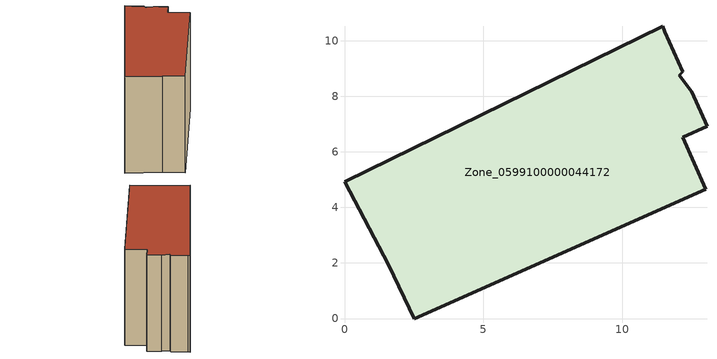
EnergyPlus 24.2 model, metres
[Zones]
Zone_0599100000044172
 floor ground (C_G): 13,4.65 2.51,0 1.59,1.91 0,4.93 11.44,10.51 11.5,10.37 11.52,10.33 12.16,8.89 12.05,8.76 12.49,8.15 13.04,6.92 12.16,6.53 z0
 wall outside (C_F): 12.16,8.89 11.52,10.33 11.5,10.37 11.44,10.51 0,4.93 1.59,1.91 2.51,0 13,4.65 12.16,6.53 13.04,6.92 12.49,8.15 12.05,8.76 12.16,8.89 z0:10.13
 roof outside (C_R): 11.52,10.33 11.5,10.37 11.44,10.51 0,4.93 1.59,1.91 2.51,0 13,4.65 12.16,6.53 13.04,6.92 12.49,8.15 12.05,8.76 12.16,8.89 z10.13
[BUILDING]
Pand.0599100000044172: North Axis=0; Terrain=City; Loads Convergence Tolerance Value=0.04; Temperature Convergence Tolerance Value=0.4; Solar Distribution=FullExterior; Maximum Number of Warmup Days=25; Minimum Number of Warmup Days=1
[Site:Location]
Rotterdam.The.Hague.AP_ZH_NLD Design_Conditions: Latitude=51.96; Longitude=4.45; Time Zone=1; Elevation=-4.5
[SITE:GROUNDTEMPERATURE:BUILDINGSURFACE]
18, 18, 18, 18, 18, 18, 18, 18, 18, 18, 18, 18
[MATERIAL] Thermal Absorptance=0.9; Solar Absorptance=0.7; Visible Absorptance=0.7
Name | Roughness | Thickness | Conductivity | Density | Specific Heat
G.TI.1946 | MediumSmooth | 0.15 | 1 | 540 | 1210
F.TI.1946 | Rough | 0.3 | 0.857143 | 1920 | 840
R.TI.1946 | MediumRough | 0.2 | 0.1 | 1500 | 1000
[CONSTRUCTION]
C_G: G.TI.1946
C_F: F.TI.1946
C_R: R.TI.1946
[ZONE]
Zone_0599100000044172: Type=1; Multiplier=1; Ceiling Height=Autocalculate; Volume=Autocalculate; Floor Area=autocalculate; Part of Total Floor Area=Yes
[ZONEINFILTRATION:DESIGNFLOWRATE]
Infil_Zone_0599100000044172: Zone or ZoneList or Space or SpaceList=Zone_0599100000044172; Schedule=AlwaysOn; Design Flow Rate Calculation Method=Flow/Area; Flow Rate per Floor Area=0.003; Constant Term Coefficient=1; Temperature Term Coefficient=0; Velocity Term Coefficient=0; Velocity Squared Term Coefficient=0
[HVACTEMPLATE:ZONE:IDEALLOADSAIRSYSTEM]
Zone_0599100000044172: Maximum Heating Supply Air Temperature=50; Minimum Cooling Supply Air Temperature=13; Maximum Heating Supply Air Humidity Ratio=0.0156; Minimum Cooling Supply Air Humidity Ratio=0.0077; Heating Limit=NoLimit; Cooling Limit=NoLimit; Dehumidification Control Type=ConstantSensibleHeatRatio; Cooling Sensible Heat Ratio=0.7; Dehumidification Setpoint=60; Humidification Control Type=None; Humidification Setpoint=30; Outdoor Air Method=None; Outdoor Air Flow Rate per Person=0.00944; Outdoor Air Flow Rate per Zone Floor Area=0; Outdoor Air Flow Rate per Zone=0; Demand Controlled Ventilation Type=None; Outdoor Air Economizer Type=NoEconomizer; Heat Recovery Type=None; Sensible Heat Recovery Effectiveness=0.7; Latent Heat Recovery Effectiveness=0.65
[ZONECONTROL:THERMOSTAT]
ThermostatControl_Zone_0599100000044172: Zone or ZoneList=Zone_0599100000044172; Control Type Schedule=DualSetpointControlType; Control 1=Thermostat_Zone_0599100000044172; Temperature Difference Between Cutout And Setpoint=0
[THERMOSTATSETPOINT:DUALSETPOINT]
Thermostat_Zone_0599100000044172: Heating Setpoint Temperature Schedule=HeatingSetpoint_Zone_0599100000044172; Cooling Setpoint Temperature Schedule=CoolingSetpoint_Zone_0599100000044172
[SCHEDULE:COMPACT]
HeatingSetpoint_Zone_0599100000044172: Through: 12/31, For: AllDays, Until: 24:00, 21
CoolingSetpoint_Zone_0599100000044172: Through: 12/31, For: AllDays, Until: 24:00, 24
DualSetpointControlType: Through: 12/31, For: AllDays, Until: 24:00, 4
AlwaysOn: Through: 12/31, For: AllDays, Until: 24:00, 1
